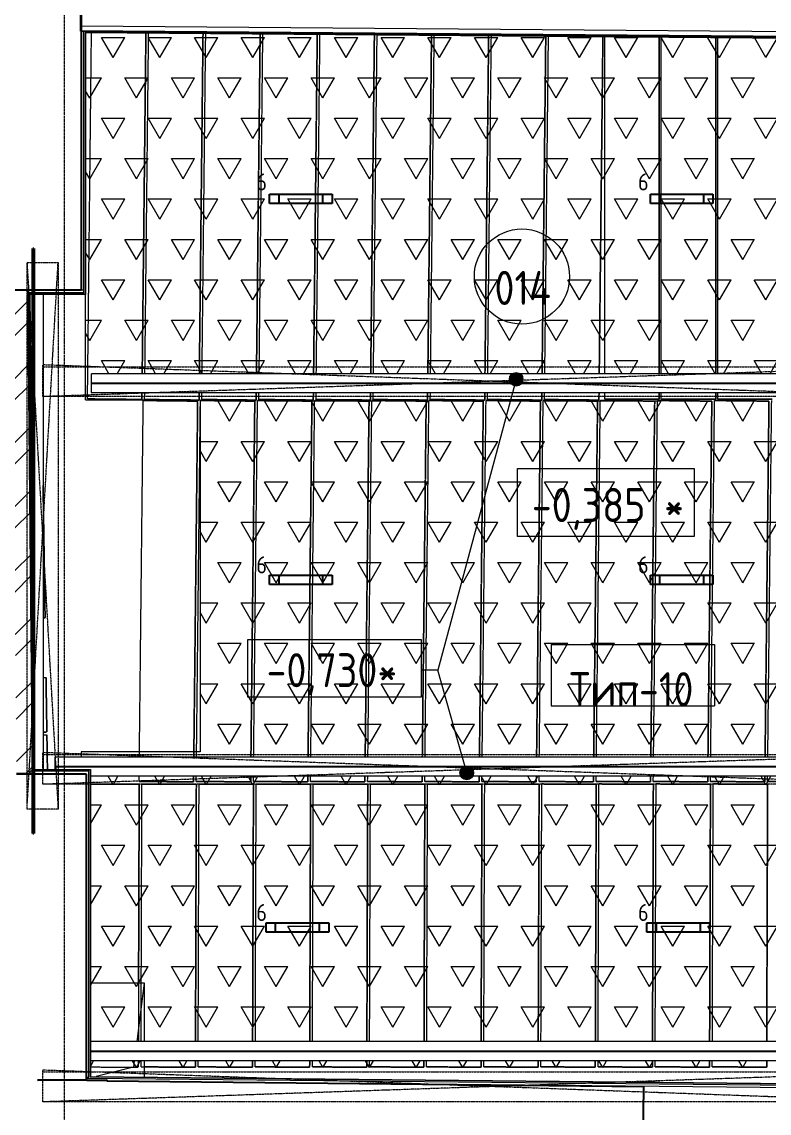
# Model space of a CAD drawing. Header units: millimetres. Extents: x -10295 to 67740, y -1344 to 46499.
# Drawn here: x 48536 to 54030, y 20451 to 28474 of the extents above; entities that cross this region are included whole.
import ezdxf

# ---------------------------------------------------------------- set-up
doc = ezdxf.new("R2010")
doc.units = ezdxf.units.MM
for name, pattern in [('ADSK_Линия сетки', [25, 20, -2.5, 0, -2.5]), ('ADSK_Штрих_ш3 п1_5', [4.5, 3, -1.5]), ('ADSK_Штрихпунктирная 2 точки_ш15 п1_5 п1_5 п1_5', [19.5, 15, -1.5, 0, -1.5, 0, -1.5])]:
    doc.linetypes.add(name, pattern=pattern)
for name, color, linetype, lineweight in [('Аннотация', 7, 'Continuous', 18), ('Каркас', 7, 'Continuous', 18), ('Марки', 7, 'Continuous', 20), ('Марки помещений', 7, 'Continuous', 20), ('Обобщенные модели', 7, 'Continuous', 18), ('Оси', 7, 'Continuous', 9), ('Отметки', 7, 'Continuous', 9), ('Потолки', 7, 'Continuous', 9), ('Потолки штриховка', 7, 'Continuous', 9), ('Стены внутренние', 7, 'Continuous', 18), ('Стены несущие', 7, 'Continuous', 30), ('Стены отделка', 7, 'Continuous', 30), ('Стены штриховка', 7, 'Continuous', 9)]:
    doc.layers.add(name, color=color, linetype=linetype, lineweight=lineweight)
doc.layers.add('Линии', color=7, linetype='Continuous', lineweight=9, true_color=0x00a600)
doc.styles.add('GOST Common_1', font='GOST_Common.ttf', dxfattribs={"width": 0.9, "height": 250})
doc.styles.add('GOST Common_2', font='GOST_Common.ttf', dxfattribs={"width": 0.9, "height": 250})
doc.styles.add('GOST Common_4', font='GOST_Common.ttf', dxfattribs={"width": 0.9, "height": 125})
doc.styles.add('GOST Common_B', font='', dxfattribs={"width": 0.9, "height": 250})
doc.styles.get('GOST Common_B').set_extended_font_data('GOST Common', bold=True)

# ---------------------------------------------------------------- blocks, each defined once
blk = doc.blocks.new('ADSK_Балка_Двутавр_ТипБ_АСТО20-93 - 140Х360Н б4-2488043-План потолков в подвале')
at = {"layer": 'Каркас'}
for p, q in [((3220.3, 2.7), (-2613.1, 2.7)), ((3220.3, -2.8), (-2613, -2.8))]:
    blk.add_line(p, q, dxfattribs=at)
blk = doc.blocks.new('ADSK_Балка_Двутавр_ТипБ_АСТО20-93 - 140Х360Н б4-2488044-План потолков в подвале')
at = {"layer": 'Каркас'}
for p, q in [((3185.1, 2.7), (-2938.9, 2.7)), ((3185.1, -2.8), (-2938.8, -2.8))]:
    blk.add_line(p, q, dxfattribs=at)
blk = doc.blocks.new('Двутавровая балка с уклоном внутренних граней полок _ГОСТ 8239-89_ Балки - I 36-1591820-План потолков в подвале')
at = {"layer": 'Каркас'}
for p, q in [((2022, 3.7), (-2278.2, 3.7)), ((2022, -3.8), (-2278.2, -3.8))]:
    blk.add_line(p, q, dxfattribs=at)
blk = doc.blocks.new('ADSK_Балка_Двутавр_ТипБ_АСТО20-93 - 140Х360Н б4-2488080-План потолков в подвале')
at = {"layer": 'Каркас'}
for p, q in [((3009.1, 2.7), (-2870.5, 2.7)), ((3009.1, -2.8), (-2870.4, -2.8))]:
    blk.add_line(p, q, dxfattribs=at)
blk = doc.blocks.new('GM_Отверстие прямоугольное _в плите_ - Отверстие-6220624-План потолков в подвале')
at = {"layer": 'Обобщенные модели'}
for p, q in [((-200, 221.9), (-200, 341.8)), ((-120, 270), (153, 338.3)), ((-126.2, 221.9), (-120, 270)), ((-200, -350), (-200, 81.9)), ((-200, -350), (-144.3, 81.9)), ((196.3, -350), (-200, -350))]:
    blk.add_line(p, q, dxfattribs=at)
at = {"layer": 'Обобщенные модели', "color": 18, "true_color": 0x050505}
for p, q in [((-200, 267.8), (-200, 341.8)), ((-200, 221.9), (-200, 267.8)), ((-200, -350), (-200, 81.9)), ((-178.1, -350), (-200, -350)), ((-158.1, -350), (-178.1, -350)), ((196.3, -350), (-158.1, -350))]:
    blk.add_line(p, q, dxfattribs=at)
blk = doc.blocks.new('ADSK_Марка_Помещение_ОдноЗначение - Номер-159740-План потолков в подвале')
at = {"layer": 'Марки помещений'}
blk.add_circle((0, 0), 3.5, dxfattribs=at)
blk = doc.blocks.new('Высотные отметки - Рамка-12095-План потолков в подвале')
at = {"layer": 'Аннотация', "lineweight": 20}
for p, q in [((-6.5, 0), (-6.5, 5)), ((-6.5, 5), (6.5, 5)), ((6.5, 5), (6.5, 0)), ((6.5, 0), (-6.5, 0))]:
    blk.add_line(p, q, dxfattribs=at)
blk = doc.blocks.new('ADSK_Марка_Потолок - ADSK_Марка и Смещение от уровня-155896-План потолков в подвале')
at = {"layer": 'Марки'}
for p, q in [((-6, 4.5), (-6, 0)), ((-6, 4.5), (6, 4.5)), ((6, 4.5), (6, 0)), ((-6, 0), (6, 0))]:
    blk.add_line(p, q, dxfattribs=at)

msp = doc.modelspace()

# ---------------------------------------------------------------- hatches: boundary and pattern name
at = {"layer": 'Аннотация', "lineweight": 9}
h = msp.add_hatch(color=256, dxfattribs=at)
edge = h.paths.add_edge_path()
edge.add_arc((52170.408, 25846.611), 50, 0, 360)
h = msp.add_hatch(color=256, dxfattribs=at)
edge = h.paths.add_edge_path()
edge.add_arc((51806.982, 22952.711), 50, 0, 360)
at = {"layer": 'Каркас', "lineweight": 9}
h = msp.add_hatch(dxfattribs=at)
h.set_pattern_fill('FP_1', color=256, style=0, pattern_type=2)
h.set_pattern_definition([(45, (0, 0), (-251.4472, 251.4472), []), (45, (0, 381), (-251.4472, 251.4472), [])])
h.paths.add_polyline_path([(48623.197, 22508.43), (48623.197, 26808.624), (48615.697, 26808.624), (48615.697, 22508.43)])
at = {"layer": 'Потолки штриховка', "lineweight": 18, "true_color": 0x808080}
h = msp.add_hatch(dxfattribs=at)
h.set_pattern_fill('FP_6', color=8, style=0, pattern_type=2)
h.set_pattern_definition([(60, (0, 0), (-171.4499, 296.96), [171.45, -171.45]), (120, (0, 0), (-342.8999, 6e-05), [171.45, -171.45]), (0, (-85.72, 148.48), (171.45, 296.96), [171.45, -171.45])])
h.paths.add_polyline_path([(54921.167, 20661.756), (54919.742, 20837.058), (49039.584, 20837.058), (49039.584, 20721.106), (54870.916, 20662.263)])
h.paths.add_polyline_path([(54905.764, 20977.058), (54918.604, 20977.058), (54902.734, 22929.096), (49039.584, 22929.096), (49039.584, 20977.058), (54870.916, 20977.058)])
h.paths.add_polyline_path([(54901.596, 23069.096), (54879.822, 25747.429), (49045.871, 25747.429), (49045.871, 25887.429), (54878.684, 25887.429), (54858.692, 28346.625), (49004.272, 28393.123), (49004.272, 25695.608), (49845.871, 25695.608), (49845.871, 23108.759), (48972.114, 23108.759), (48972.114, 23069.096), (54870.916, 23069.096)])
at = {"layer": 'Стены внутренние', "lineweight": 9}
h = msp.add_hatch(dxfattribs=at)
h.set_pattern_fill('FP_10', color=256, style=0, pattern_type=2)
h.set_pattern_definition([(45, (0, 0), (-235.7317, 235.7317), []), (45, (157.15, 0), (-235.7317, 235.7317), [])])
h.paths.add_polyline_path([(48497.584, 22945.823), (48617.578, 22947.015), (48582.266, 26503.142), (48462.272, 26501.951), (48492.79, 23428.645)])

# ---------------------------------------------------------------- linework, layer by layer
at = {"layer": 'Аннотация', "lineweight": 9}
for p, q in [((52170.408, 25846.611), (51595.032, 23707.653)), ((51595.032, 23707.653), (51472.685, 23707.653)), ((51595.032, 23707.653), (51472.685, 23707.653)), ((51806.982, 22952.711), (51595.032, 23707.653))]:
    msp.add_line(p, q, dxfattribs=at)
at = {"layer": 'Аннотация', "lineweight": 9, "flags": 128}
msp.add_lwpolyline([(50198.285, 23933.226), (51472.685, 23933.226), (51472.685, 23510.226), (50198.285, 23510.226)], close=True, dxfattribs=at)
at = {"layer": 'Аннотация', "lineweight": 9}
for centre in [(52170.408, 25846.611), (51806.982, 22952.711)]:
    msp.add_circle(centre, 50, dxfattribs=at)
at = {"layer": 'Каркас', "color": 8, "linetype": 'ADSK_Штрих_ш3 п1_5', "lineweight": 9, "true_color": 0x828282}
for p, q in [((49018.666, 25702.272), (49047.9, 28392.777)), ((49018.666, 25702.272), (49047.9, 28392.777)), ((49447.889, 28389.6), (49420.702, 25887.429)), ((49420.702, 25887.429), (49447.889, 28389.6)), ((49440.703, 25887.429), (49467.889, 28389.441)), ((49440.703, 25887.429), (49467.889, 28389.441)), ((49867.878, 28386.264), (49840.727, 25887.429)), ((49840.727, 25887.429), (49867.878, 28386.264)), ((49860.728, 25887.429), (49887.877, 28386.105)), ((49860.728, 25887.429), (49887.877, 28386.105)), ((50287.866, 28382.929), (50260.751, 25887.429)), ((50260.751, 25887.429), (50287.866, 28382.929)), ((50280.753, 25887.429), (50307.866, 28382.77)), ((50280.753, 25887.429), (50307.866, 28382.77)), ((50707.855, 28379.593), (50680.776, 25887.429)), ((50680.776, 25887.429), (50707.855, 28379.593)), ((50700.777, 25887.429), (50727.854, 28379.434)), ((50700.777, 25887.429), (50727.854, 28379.434)), ((51127.844, 28376.257), (51100.801, 25887.429)), ((51100.801, 25887.429), (51127.844, 28376.257)), ((51120.802, 25887.429), (51147.843, 28376.098)), ((51120.802, 25887.429), (51147.843, 28376.098)), ((51547.832, 28372.921), (51520.826, 25887.429)), ((51520.826, 25887.429), (51547.832, 28372.921)), ((51540.827, 25887.429), (51567.832, 28372.763)), ((51540.827, 25887.429), (51567.832, 28372.763)), ((51967.821, 28369.586), (51940.851, 25887.429)), ((51940.851, 25887.429), (51967.821, 28369.586)), ((51960.852, 25887.429), (51987.82, 28369.427)), ((51960.852, 25887.429), (51987.82, 28369.427)), ((52387.809, 28366.25), (52360.875, 25887.429)), ((52360.875, 25887.429), (52387.809, 28366.25)), ((52380.877, 25887.429), (52407.809, 28366.091)), ((52380.877, 25887.429), (52407.809, 28366.091)), ((52807.798, 28362.914), (52780.9, 25887.429)), ((52780.9, 25887.429), (52807.798, 28362.914)), ((52822.149, 25887.429), (52822.149, 28362.8)), ((52822.149, 25887.429), (52822.149, 28362.8)), ((53222.149, 28359.623), (53222.149, 25887.429)), ((53222.149, 25887.429), (53222.149, 28359.623)), ((53237.149, 25887.429), (53237.149, 28359.504)), ((53237.149, 25887.429), (53237.149, 28359.504)), ((53637.149, 28356.327), (53637.149, 25887.429)), ((53637.149, 25887.429), (53637.149, 28356.327)), ((53652.149, 25887.429), (53652.149, 28356.208)), ((53652.149, 25887.429), (53652.149, 28356.208)), ((49418.643, 25697.926), (49018.666, 25702.272)), ((49018.666, 25702.272), (49418.643, 25697.926)), ((49419.181, 25747.429), (49418.643, 25697.926)), ((49418.643, 25697.926), (49419.181, 25747.429)), ((49438.644, 25697.953), (49439.182, 25747.429)), ((49438.644, 25697.953), (49439.182, 25747.429)), ((49654.516, 25695.608), (49438.644, 25697.953)), ((49438.644, 25697.953), (49654.516, 25695.608)), ((49839.205, 25747.429), (49838.642, 25695.608)), ((49838.642, 25695.608), (49839.205, 25747.429)), ((49845.871, 25440.434), (49848.588, 25690.481)), ((49845.871, 25440.434), (49848.588, 25690.481)), ((50248.564, 25686.135), (49848.588, 25690.481)), ((49848.588, 25690.481), (50248.564, 25686.135)), ((49858.669, 25697.98), (49859.207, 25747.429)), ((49858.669, 25697.98), (49859.207, 25747.429)), ((50258.646, 25693.635), (49858.669, 25697.98)), ((49858.669, 25697.98), (50258.646, 25693.635)), ((50248.564, 25686.135), (50220.129, 23069.096)), ((50220.129, 23069.096), (50248.564, 25686.135)), ((50240.13, 23069.096), (50268.613, 25690.508)), ((50240.13, 23069.096), (50268.613, 25690.508)), ((50259.23, 25747.429), (50258.646, 25693.635)), ((50258.646, 25693.635), (50259.23, 25747.429)), ((50668.589, 25686.162), (50268.613, 25690.508)), ((50268.613, 25690.508), (50668.589, 25686.162)), ((50278.694, 25698.008), (50279.231, 25747.429)), ((50278.694, 25698.008), (50279.231, 25747.429)), ((50678.671, 25693.662), (50278.694, 25698.008)), ((50278.694, 25698.008), (50678.671, 25693.662)), ((50668.589, 25686.162), (50640.153, 23069.096)), ((50640.153, 23069.096), (50668.589, 25686.162)), ((50660.155, 23069.096), (50688.637, 25690.481)), ((50660.155, 23069.096), (50688.637, 25690.481)), ((50679.255, 25747.429), (50678.671, 25693.662)), ((50678.671, 25693.662), (50679.255, 25747.429)), ((51088.614, 25686.135), (50688.637, 25690.481)), ((50688.637, 25690.481), (51088.614, 25686.135)), ((50698.719, 25697.98), (50699.256, 25747.429)), ((50698.719, 25697.98), (50699.256, 25747.429)), ((51098.695, 25693.634), (50698.719, 25697.98)), ((50698.719, 25697.98), (51098.695, 25693.634)), ((51088.614, 25686.135), (51060.178, 23069.096)), ((51060.178, 23069.096), (51088.614, 25686.135)), ((51080.179, 23069.096), (51108.662, 25690.453)), ((51080.179, 23069.096), (51108.662, 25690.453)), ((51099.28, 25747.429), (51098.695, 25693.634)), ((51098.695, 25693.634), (51099.28, 25747.429)), ((51508.638, 25686.107), (51108.662, 25690.453)), ((51108.662, 25690.453), (51508.638, 25686.107)), ((51118.743, 25697.953), (51119.281, 25747.429)), ((51118.743, 25697.953), (51119.281, 25747.429)), ((51518.72, 25693.607), (51118.743, 25697.953)), ((51118.743, 25697.953), (51518.72, 25693.607)), ((51508.638, 25686.107), (51480.203, 23069.096)), ((51480.203, 23069.096), (51508.638, 25686.107)), ((51500.204, 23069.096), (51528.686, 25690.426)), ((51500.204, 23069.096), (51528.686, 25690.426)), ((51519.305, 25747.429), (51518.72, 25693.607)), ((51518.72, 25693.607), (51519.305, 25747.429)), ((51928.663, 25686.08), (51528.686, 25690.426)), ((51528.686, 25690.426), (51928.663, 25686.08)), ((51538.768, 25697.926), (51539.306, 25747.429)), ((51538.768, 25697.926), (51539.306, 25747.429)), ((51938.744, 25693.58), (51538.768, 25697.926)), ((51538.768, 25697.926), (51938.744, 25693.58)), ((51928.663, 25686.08), (51900.228, 23069.096)), ((51900.228, 23069.096), (51928.663, 25686.08)), ((51920.229, 23069.096), (51948.711, 25690.399)), ((51920.229, 23069.096), (51948.711, 25690.399)), ((51939.329, 25747.429), (51938.744, 25693.58)), ((51938.744, 25693.58), (51939.329, 25747.429)), ((52348.687, 25686.053), (51948.711, 25690.399)), ((51948.711, 25690.399), (52348.687, 25686.053)), ((51958.792, 25697.898), (51959.331, 25747.429)), ((51958.792, 25697.898), (51959.331, 25747.429)), ((52358.769, 25693.552), (51958.792, 25697.898)), ((51958.792, 25697.898), (52358.769, 25693.552)), ((52348.687, 25686.053), (52320.253, 23069.096)), ((52320.253, 23069.096), (52348.687, 25686.053)), ((52340.254, 23069.096), (52368.735, 25690.371)), ((52340.254, 23069.096), (52368.735, 25690.371)), ((52359.354, 25747.429), (52358.769, 25693.552)), ((52358.769, 25693.552), (52359.354, 25747.429)), ((52768.712, 25686.026), (52368.735, 25690.371)), ((52368.735, 25690.371), (52768.712, 25686.026)), ((52378.817, 25697.871), (52379.355, 25747.429)), ((52378.817, 25697.871), (52379.355, 25747.429)), ((52778.793, 25693.525), (52378.817, 25697.871)), ((52378.817, 25697.871), (52778.793, 25693.525)), ((52768.712, 25686.026), (52740.277, 23069.096)), ((52740.277, 23069.096), (52768.712, 25686.026)), ((52760.278, 23069.096), (52788.76, 25690.344)), ((52760.278, 23069.096), (52788.76, 25690.344)), ((52779.379, 25747.429), (52778.793, 25693.525)), ((52778.793, 25693.525), (52779.379, 25747.429)), ((53188.736, 25685.998), (52788.76, 25690.344)), ((52788.76, 25690.344), (53188.736, 25685.998)), ((52822.149, 25700.433), (52822.149, 25747.429)), ((52822.149, 25700.433), (52822.149, 25747.429)), ((53222.149, 25700.433), (52822.149, 25700.433)), ((52822.149, 25700.433), (53222.149, 25700.433)), ((53188.736, 25685.998), (53160.302, 23069.096)), ((53160.302, 23069.096), (53188.736, 25685.998)), ((53180.303, 23069.096), (53208.784, 25690.317)), ((53180.303, 23069.096), (53208.784, 25690.317)), ((53608.761, 25685.971), (53208.784, 25690.317)), ((53208.784, 25690.317), (53608.761, 25685.971)), ((53222.149, 25747.429), (53222.149, 25700.433)), ((53222.149, 25700.433), (53222.149, 25747.429)), ((53237.149, 25700.433), (53237.149, 25747.429)), ((53237.149, 25700.433), (53237.149, 25747.429)), ((53637.149, 25700.433), (53237.149, 25700.433)), ((53237.149, 25700.433), (53637.149, 25700.433)), ((53608.761, 25685.971), (53580.327, 23069.096)), ((53580.327, 23069.096), (53608.761, 25685.971)), ((53600.328, 23069.096), (53628.809, 25690.29)), ((53600.328, 23069.096), (53628.809, 25690.29)), ((54028.785, 25685.944), (53628.809, 25690.29)), ((53628.809, 25690.29), (54028.785, 25685.944)), ((53637.149, 25747.429), (53637.149, 25700.433)), ((53637.149, 25700.433), (53637.149, 25747.429)), ((53652.149, 25700.433), (53652.149, 25747.429)), ((53652.149, 25700.433), (53652.149, 25747.429)), ((54052.149, 25700.433), (53652.149, 25700.433)), ((53652.149, 25700.433), (54052.149, 25700.433)), ((54028.785, 25685.944), (54000.352, 23069.096)), ((54000.352, 23069.096), (54028.785, 25685.944)), ((54020.353, 23069.096), (54048.833, 25690.262)), ((54020.353, 23069.096), (54048.833, 25690.262)), ((49400.08, 23069.096), (49400.511, 23108.759)), ((49400.08, 23069.096), (49400.511, 23108.759)), ((49800.535, 23108.759), (49800.104, 23069.096)), ((49800.104, 23069.096), (49800.535, 23108.759)), ((49820.105, 23069.096), (49820.536, 23108.759)), ((49820.105, 23069.096), (49820.536, 23108.759)), ((49398.813, 22869.83), (49039.584, 22871.02)), ((49039.584, 22871.02), (49398.813, 22869.83)), ((49398.813, 22869.83), (49392.54, 20977.058)), ((49393.972, 21408.925), (49398.813, 22869.83)), ((49398.141, 22890.619), (49398.559, 22929.096)), ((49398.141, 22890.619), (49398.559, 22929.096)), ((49798.117, 22886.273), (49398.141, 22890.619)), ((49398.141, 22890.619), (49798.117, 22886.273)), ((49412.539, 20977.058), (49418.816, 22871.177)), ((49413.97, 21408.925), (49418.816, 22871.177)), ((49818.814, 22869.851), (49418.816, 22871.177)), ((49418.816, 22871.177), (49818.814, 22869.851)), ((49798.583, 22929.096), (49798.117, 22886.273)), ((49798.117, 22886.273), (49798.583, 22929.096)), ((49818.814, 22869.851), (49812.541, 20977.058)), ((49812.541, 20977.058), (49818.814, 22869.851)), ((49818.166, 22890.646), (49818.584, 22929.096)), ((49818.166, 22890.646), (49818.584, 22929.096)), ((50218.142, 22886.3), (49818.166, 22890.646)), ((49818.166, 22890.646), (50218.142, 22886.3)), ((49832.54, 20977.058), (49838.817, 22871.198)), ((49832.54, 20977.058), (49838.817, 22871.198)), ((50238.815, 22869.872), (49838.817, 22871.198)), ((49838.817, 22871.198), (50238.815, 22869.872)), ((50218.607, 22929.048), (50218.142, 22886.3)), ((50218.142, 22886.3), (50218.607, 22929.048)), ((50238.815, 22869.872), (50232.542, 20977.058)), ((50232.542, 20977.058), (50238.815, 22869.872)), ((50238.191, 22890.673), (50238.609, 22929.096)), ((50238.191, 22890.673), (50238.609, 22929.096)), ((50638.167, 22886.327), (50238.191, 22890.673)), ((50238.191, 22890.673), (50638.167, 22886.327)), ((50252.541, 20977.058), (50258.818, 22871.219)), ((50252.541, 20977.058), (50258.818, 22871.219)), ((50658.816, 22869.893), (50258.818, 22871.219)), ((50258.818, 22871.219), (50658.816, 22869.893)), ((50638.632, 22929.096), (50638.167, 22886.327)), ((50638.167, 22886.327), (50638.632, 22929.096)), ((50658.816, 22869.893), (50652.543, 20977.058)), ((50652.543, 20977.058), (50658.816, 22869.893)), ((50658.216, 22890.646), (50658.633, 22929.096)), ((50658.216, 22890.646), (50658.633, 22929.096)), ((51058.192, 22886.3), (50658.216, 22890.646)), ((50658.216, 22890.646), (51058.192, 22886.3)), ((50672.542, 20977.058), (50678.819, 22871.24)), ((50672.542, 20977.058), (50678.819, 22871.24)), ((51078.817, 22869.914), (50678.819, 22871.24)), ((50678.819, 22871.24), (51078.817, 22869.914)), ((51058.657, 22929.096), (51058.192, 22886.3)), ((51058.192, 22886.3), (51058.657, 22929.096)), ((51078.817, 22869.914), (51072.544, 20977.058)), ((51072.544, 20977.058), (51078.817, 22869.914)), ((51078.24, 22890.619), (51078.658, 22929.096)), ((51078.24, 22890.619), (51078.658, 22929.096)), ((51478.216, 22886.273), (51078.24, 22890.619)), ((51078.24, 22890.619), (51478.216, 22886.273)), ((51092.542, 20977.058), (51098.82, 22871.261)), ((51092.542, 20977.058), (51098.82, 22871.261)), ((51498.818, 22869.935), (51098.82, 22871.261)), ((51098.82, 22871.261), (51498.818, 22869.935)), ((51478.682, 22929.096), (51478.216, 22886.273)), ((51478.216, 22886.273), (51478.682, 22929.096)), ((51498.818, 22869.935), (51492.545, 20977.058)), ((51492.545, 20977.058), (51498.818, 22869.935)), ((51498.265, 22890.591), (51498.683, 22929.096)), ((51498.265, 22890.591), (51498.683, 22929.096)), ((51898.241, 22886.245), (51498.265, 22890.591)), ((51498.265, 22890.591), (51898.241, 22886.245)), ((51512.543, 20977.058), (51518.821, 22871.282)), ((51512.543, 20977.058), (51518.821, 22871.282)), ((51918.819, 22869.956), (51518.821, 22871.282)), ((51518.821, 22871.282), (51918.819, 22869.956)), ((51898.707, 22929.096), (51898.241, 22886.245)), ((51898.241, 22886.245), (51898.707, 22929.096)), ((51918.819, 22869.956), (51912.546, 20977.058)), ((51912.546, 20977.058), (51918.819, 22869.956)), ((51918.289, 22890.564), (51918.708, 22929.096)), ((51918.289, 22890.564), (51918.708, 22929.096)), ((52318.265, 22886.218), (51918.289, 22890.564)), ((51918.289, 22890.564), (52318.265, 22886.218)), ((51932.544, 20977.058), (51938.822, 22871.303)), ((51932.544, 20977.058), (51938.822, 22871.303)), ((52338.82, 22869.977), (51938.822, 22871.303)), ((51938.822, 22871.303), (52338.82, 22869.977)), ((52318.731, 22929.096), (52318.265, 22886.218)), ((52318.265, 22886.218), (52318.731, 22929.096)), ((52338.82, 22869.977), (52332.546, 20977.058)), ((52332.546, 20977.058), (52338.82, 22869.977)), ((52338.314, 22890.537), (52338.733, 22929.096)), ((52338.314, 22890.537), (52338.733, 22929.096)), ((52738.29, 22886.191), (52338.314, 22890.537)), ((52338.314, 22890.537), (52738.29, 22886.191)), ((52352.545, 20977.058), (52358.823, 22871.324)), ((52352.545, 20977.058), (52358.823, 22871.324)), ((52758.821, 22869.998), (52358.823, 22871.324)), ((52358.823, 22871.324), (52758.821, 22869.998)), ((52738.756, 22929.096), (52738.29, 22886.191)), ((52738.29, 22886.191), (52738.756, 22929.096)), ((52758.821, 22869.998), (52752.547, 20977.058)), ((52752.547, 20977.058), (52758.821, 22869.998)), ((52758.338, 22890.509), (52758.757, 22929.096)), ((52758.338, 22890.509), (52758.757, 22929.096)), ((53158.314, 22886.163), (52758.338, 22890.509)), ((52758.338, 22890.509), (53158.314, 22886.163)), ((52772.546, 20977.058), (52778.824, 22871.345)), ((52772.546, 20977.058), (52778.824, 22871.345)), ((53178.822, 22870.019), (52778.824, 22871.345)), ((52778.824, 22871.345), (53178.822, 22870.019)), ((53158.781, 22929.096), (53158.314, 22886.163)), ((53158.314, 22886.163), (53158.781, 22929.096)), ((53178.822, 22870.019), (53172.548, 20977.058)), ((53172.548, 20977.058), (53178.822, 22870.019)), ((53178.363, 22890.482), (53178.782, 22929.096)), ((53178.363, 22890.482), (53178.782, 22929.096)), ((53578.339, 22886.136), (53178.363, 22890.482)), ((53178.363, 22890.482), (53578.339, 22886.136)), ((53192.547, 20977.058), (53198.825, 22871.366)), ((53192.547, 20977.058), (53198.825, 22871.366)), ((53598.822, 22870.041), (53198.825, 22871.366)), ((53198.825, 22871.366), (53598.822, 22870.041)), ((53578.806, 22929.096), (53578.339, 22886.136)), ((53578.339, 22886.136), (53578.806, 22929.096)), ((53598.822, 22870.041), (53592.549, 20977.058)), ((53592.549, 20977.058), (53598.822, 22870.041)), ((53598.387, 22890.455), (53598.807, 22929.096)), ((53598.387, 22890.455), (53598.807, 22929.096)), ((53998.363, 22886.109), (53598.387, 22890.455)), ((53598.387, 22890.455), (53998.363, 22886.109)), ((53612.548, 20977.058), (53618.826, 22871.387)), ((53612.548, 20977.058), (53618.826, 22871.387)), ((54018.823, 22870.062), (53618.826, 22871.387)), ((53618.826, 22871.387), (54018.823, 22870.062)), ((53998.83, 22929.096), (53998.363, 22886.109)), ((53998.363, 22886.109), (53998.83, 22929.096)), ((54018.823, 22870.062), (54012.55, 20977.058)), ((54012.55, 20977.058), (54018.823, 22870.062)), ((54018.412, 22890.428), (54018.832, 22929.096)), ((54018.412, 22890.428), (54018.832, 22929.096)), ((54418.388, 22886.082), (54018.412, 22890.428)), ((54018.412, 22890.428), (54418.388, 22886.082)), ((49039.584, 20791.009), (49391.92, 20789.841)), ((49392.076, 20837.058), (49391.92, 20789.841)), ((49411.923, 20791.188), (49412.075, 20837.058)), ((49411.923, 20791.188), (49811.921, 20789.862)), ((49811.921, 20789.862), (49435.885, 20791.109)), ((49812.077, 20837.058), (49811.921, 20789.862)), ((49811.921, 20789.862), (49812.077, 20837.058)), ((49831.924, 20791.209), (49832.076, 20837.058)), ((49831.924, 20791.209), (49832.076, 20837.058)), ((50231.922, 20789.883), (49831.924, 20791.209)), ((49831.924, 20791.209), (50231.922, 20789.883)), ((50232.078, 20837.058), (50231.922, 20789.883)), ((50231.922, 20789.883), (50232.078, 20837.058)), ((50251.925, 20791.23), (50252.077, 20837.058)), ((50251.925, 20791.23), (50252.077, 20837.058)), ((50651.923, 20789.905), (50251.925, 20791.23)), ((50251.925, 20791.23), (50651.923, 20789.905)), ((50652.079, 20837.058), (50651.923, 20789.905)), ((50651.923, 20789.905), (50652.079, 20837.058)), ((50671.926, 20791.251), (50672.078, 20837.058)), ((50671.926, 20791.251), (50672.078, 20837.058)), ((51071.924, 20789.926), (50671.926, 20791.251)), ((50671.926, 20791.251), (51071.924, 20789.926)), ((51072.08, 20837.058), (51071.924, 20789.926)), ((51071.924, 20789.926), (51072.08, 20837.058)), ((51091.927, 20791.272), (51092.078, 20837.058)), ((51091.927, 20791.272), (51092.078, 20837.058)), ((51491.925, 20789.947), (51091.927, 20791.272)), ((51091.927, 20791.272), (51491.925, 20789.947)), ((51492.081, 20837.058), (51491.925, 20789.947)), ((51491.925, 20789.947), (51492.081, 20837.058)), ((51511.928, 20791.293), (51512.079, 20837.058)), ((51511.928, 20791.293), (51512.079, 20837.058)), ((51911.925, 20789.968), (51511.928, 20791.293)), ((51511.928, 20791.293), (51911.925, 20789.968)), ((51912.082, 20837.058), (51911.925, 20789.968)), ((51911.925, 20789.968), (51912.082, 20837.058)), ((51931.929, 20791.314), (51932.08, 20837.058)), ((51931.929, 20791.314), (51932.08, 20837.058)), ((52331.926, 20789.989), (51931.929, 20791.314)), ((51931.929, 20791.314), (52331.926, 20789.989)), ((52332.082, 20837.058), (52331.926, 20789.989)), ((52331.926, 20789.989), (52332.082, 20837.058)), ((52351.93, 20791.335), (52352.081, 20837.058)), ((52351.93, 20791.335), (52352.081, 20837.058)), ((52751.927, 20790.01), (52351.93, 20791.335)), ((52351.93, 20791.335), (52751.927, 20790.01)), ((52752.083, 20837.058), (52751.927, 20790.01)), ((52751.927, 20790.01), (52752.083, 20837.058)), ((52771.93, 20791.357), (52772.082, 20837.058)), ((52771.93, 20791.357), (52772.082, 20837.058)), ((53171.928, 20790.031), (52771.93, 20791.357)), ((52771.93, 20791.357), (53171.928, 20790.031)), ((53172.084, 20837.058), (53171.928, 20790.031)), ((53171.928, 20790.031), (53172.084, 20837.058)), ((53191.931, 20791.378), (53192.083, 20837.058)), ((53191.931, 20791.378), (53192.083, 20837.058)), ((53591.929, 20790.052), (53191.931, 20791.378)), ((53191.931, 20791.378), (53591.929, 20790.052)), ((53592.085, 20837.058), (53591.929, 20790.052)), ((53591.929, 20790.052), (53592.085, 20837.058)), ((53611.932, 20791.399), (53612.084, 20837.058)), ((53611.932, 20791.399), (53612.084, 20837.058)), ((54011.93, 20790.073), (53611.932, 20791.399)), ((53611.932, 20791.399), (54011.93, 20790.073)), ((54012.086, 20837.058), (54011.93, 20790.073)), ((54011.93, 20790.073), (54012.086, 20837.058))]:
    msp.add_line(p, q, dxfattribs=at)
at = {"layer": 'Каркас', "lineweight": 40}
for p, q in [((48615.697, 26808.624), (48623.197, 26808.624)), ((48615.697, 22508.43), (48615.697, 26808.624)), ((48623.197, 26808.624), (48623.197, 22508.43)), ((48623.197, 22508.43), (48615.697, 22508.43))]:
    msp.add_line(p, q, dxfattribs=at)
at = {"layer": 'Каркас', "color": 8, "linetype": 'ADSK_Штрих_ш3 п1_5', "lineweight": 9, "true_color": 0x808080}
for p, q in [((48691.947, 26469.951), (48691.947, 22977.823)), ((49045.871, 25887.429), (49045.871, 25747.429)), ((54878.684, 25887.429), (49045.871, 25887.429)), ((54879.822, 25747.429), (49045.871, 25747.429)), ((49400.511, 23108.759), (49428.563, 25690.454)), ((49400.511, 23108.759), (49428.563, 25690.454)), ((49828.539, 25686.108), (49428.563, 25690.454)), ((49428.563, 25690.454), (49828.539, 25686.108)), ((49838.621, 25693.607), (49654.516, 25695.608)), ((49654.516, 25695.608), (49838.621, 25693.607)), ((49828.539, 25686.108), (49800.535, 23108.759)), ((49800.535, 23108.759), (49828.539, 25686.108)), ((49838.642, 25695.608), (49838.621, 25693.607)), ((49838.621, 25693.607), (49838.642, 25695.608)), ((49820.536, 23108.759), (49845.871, 25440.434)), ((49820.536, 23108.759), (49845.871, 25440.434)), ((48693.967, 24933.408), (48691.947, 25064.969)), ((48691.947, 25064.969), (48693.967, 24933.408)), ((48693.967, 24933.408), (48691.947, 24933.377)), ((48691.947, 24933.377), (48693.967, 24933.408)), ((48691.947, 24913.375), (48694.274, 24913.411)), ((48691.947, 24913.375), (48694.274, 24913.411)), ((48700.414, 24513.458), (48694.274, 24913.411)), ((48694.274, 24913.411), (48700.414, 24513.458)), ((48700.414, 24513.458), (48691.947, 24513.328)), ((48691.947, 24513.328), (48700.414, 24513.458)), ((48691.947, 24493.326), (48700.721, 24493.46)), ((48691.947, 24493.326), (48700.721, 24493.46)), ((48706.861, 24093.507), (48700.721, 24493.46)), ((48700.721, 24493.46), (48706.861, 24093.507)), ((48706.861, 24093.507), (48691.947, 24093.278)), ((48691.947, 24093.278), (48706.861, 24093.507)), ((48691.947, 23653.227), (48713.615, 23653.559)), ((48691.947, 23653.227), (48713.615, 23653.559)), ((48719.755, 23253.606), (48713.615, 23653.559)), ((48713.615, 23653.559), (48719.755, 23253.606)), ((48719.755, 23253.606), (48691.947, 23253.179)), ((48691.947, 23253.179), (48719.755, 23253.606)), ((48691.947, 23233.177), (48720.062, 23233.609)), ((48691.947, 23233.177), (48720.062, 23233.609)), ((48720.062, 23233.609), (48723.989, 22977.823)), ((48723.989, 22977.823), (48720.062, 23233.609)), ((48778.192, 23069.096), (48778.192, 22977.823)), ((54901.596, 23069.096), (48778.192, 23069.096)), ((54902.734, 22929.096), (49039.543, 22929.096)), ((54918.604, 20977.058), (49039.584, 20977.058)), ((54919.742, 20837.058), (49039.584, 20837.058))]:
    msp.add_line(p, q, dxfattribs=at)
at = {"layer": 'Линии', "color": 5, "lineweight": 30, "true_color": 0x0000ff}
for p, q in [((50357.114, 27137.723), (50357.114, 27207.723)), ((50357.114, 27207.723), (50817.114, 27207.723)), ((50427.114, 27137.723), (50427.114, 27207.723)), ((50747.114, 27207.723), (50747.114, 27137.723)), ((50817.114, 27207.723), (50817.114, 27137.723)), ((53157.114, 27137.723), (53157.114, 27207.723)), ((53157.114, 27207.723), (53617.114, 27207.723)), ((53227.114, 27137.723), (53227.114, 27207.723)), ((53547.114, 27207.723), (53547.114, 27137.723)), ((53617.114, 27207.723), (53617.114, 27137.723)), ((50817.114, 27137.723), (50357.114, 27137.723)), ((53617.114, 27137.723), (53157.114, 27137.723)), ((50357.114, 24337.723), (50357.114, 24407.723)), ((50357.114, 24407.723), (50817.114, 24407.723)), ((50427.114, 24337.723), (50427.114, 24407.723)), ((50747.114, 24407.723), (50747.114, 24337.723)), ((50817.114, 24407.723), (50817.114, 24337.723)), ((53157.114, 24337.723), (53157.114, 24407.723)), ((53157.114, 24407.723), (53617.114, 24407.723)), ((53227.114, 24337.723), (53227.114, 24407.723)), ((53547.114, 24407.723), (53547.114, 24337.723)), ((53617.114, 24407.723), (53617.114, 24337.723)), ((50817.114, 24337.723), (50357.114, 24337.723)), ((53617.114, 24337.723), (53157.114, 24337.723)), ((50331.895, 21781.484), (50331.895, 21851.484)), ((50331.895, 21851.484), (50791.895, 21851.484)), ((50401.895, 21781.484), (50401.895, 21851.484)), ((50721.895, 21851.484), (50721.895, 21781.484)), ((50791.895, 21851.484), (50791.895, 21781.484)), ((50791.895, 21781.484), (50331.895, 21781.484))]:
    msp.add_line(p, q, dxfattribs=at)
at = {"layer": 'Линии', "color": 7, "linetype": 'ADSK_Штрихпунктирная 2 точки_ш15 п1_5 п1_5 п1_5'}
for p, q in [((48573.815, 26706.274), (48802.272, 26706.274)), ((48573.815, 22686.274), (48573.815, 26706.274)), ((48573.815, 26706.274), (48802.272, 22686.274)), ((48573.815, 22686.274), (48802.272, 26706.274)), ((48802.272, 26706.274), (48802.272, 22686.274)), ((48689.761, 25719.103), (48689.761, 25954.737)), ((48689.761, 25954.737), (55138.737, 25719.103)), ((55138.737, 25939.103), (48689.761, 25719.103)), ((48689.761, 25939.103), (55138.737, 25939.103)), ((55138.737, 25719.103), (48689.761, 25719.103)), ((48689.761, 22868.823), (48689.761, 23104.457)), ((48689.761, 23104.457), (55138.737, 22868.823)), ((55138.737, 23088.823), (48689.761, 22868.823)), ((48689.761, 23088.823), (55138.737, 23088.823)), ((55138.737, 22868.823), (48689.761, 22868.823)), ((48802.272, 22686.274), (48573.815, 22686.274)), ((48689.761, 20534.249), (48689.761, 20769.882)), ((48689.761, 20769.882), (55138.737, 20534.249)), ((55138.737, 20754.249), (48689.761, 20534.249)), ((48689.761, 20754.249), (55138.737, 20754.249)), ((55138.737, 20534.249), (48689.761, 20534.249))]:
    msp.add_line(p, q, dxfattribs=at)
at = {"layer": 'Линии', "color": 1, "lineweight": 30, "true_color": 0xff0000}
for p, q in [((53131.895, 21781.484), (53131.895, 21851.484)), ((53131.895, 21851.484), (53591.895, 21851.484)), ((53201.895, 21781.484), (53201.895, 21851.484)), ((53521.895, 21851.484), (53521.895, 21781.484)), ((53591.895, 21851.484), (53591.895, 21781.484)), ((53591.895, 21781.484), (53131.895, 21781.484))]:
    msp.add_line(p, q, dxfattribs=at)
at = {"layer": 'Оси', "linetype": 'ADSK_Линия сетки'}
msp.add_line((48849.565, 3191.655), (48849.565, 44222.998), dxfattribs=at)
at = {"layer": 'Потолки', "color": 18, "true_color": 0x070707}
msp.add_line((54858.692, 28346.625), (49004.272, 28393.123), dxfattribs=at)
at = {"layer": 'Потолки'}
msp.add_line((49004.272, 25695.608), (49004.272, 26469.951), dxfattribs=at)
at = {"layer": 'Потолки', "color": 18, "true_color": 0x050505}
for p, q in [((49004.272, 25695.608), (49845.871, 25695.608)), ((49845.871, 25695.608), (49845.871, 23108.759)), ((49845.871, 23108.759), (48972.114, 23108.759)), ((48972.114, 23108.759), (48972.114, 23069.096))]:
    msp.add_line(p, q, dxfattribs=at)
at = {"layer": 'Стены несущие'}
for p, q in [((48970.287, 28405.395), (48972.272, 28655.387)), ((48972.272, 28671.951), (48972.272, 26501.951)), ((54946.991, 28357.926), (48970.287, 28405.395)), ((48462.272, 26501.951), (48582.266, 26503.142)), ((48972.272, 26501.951), (48462.272, 26501.951)), ((48617.578, 22947.015), (48582.266, 26503.142)), ((48617.578, 22947.015), (48497.584, 22945.823)), ((48497.584, 22945.823), (49007.584, 22945.823)), ((49007.584, 22945.823), (49007.584, 20694.096)), ((48651.584, 20694.016), (49161.581, 20695.873)), ((49007.584, 20694.096), (48651.584, 20694.096)), ((49161.581, 20695.873), (49161.61, 20687.873)), ((49161.61, 20687.873), (53105.512, 20648.076)), ((53105.512, 20648.076), (53098.247, 19928.112))]:
    msp.add_line(p, q, dxfattribs=at)
at = {"layer": 'Стены отделка', "lineweight": 9}
for p, q in [((48971.955, 28405.38), (48972.273, 28445.379)), ((54946.666, 28357.927), (48971.955, 28405.38)), ((48972.272, 28405.378), (48992.272, 28405.378)), ((48972.273, 28445.379), (54946.984, 28397.926)), ((48992.272, 26481.951), (48992.272, 28405.378)), ((49004.272, 28393.123), (49004.272, 26471.951)), ((48992.272, 26481.951), (48582.477, 26481.951)), ((48992.272, 26501.951), (48972.272, 26501.951)), ((48594.596, 26469.951), (48629.273, 22977.823)), ((49002.272, 26469.951), (48594.596, 26469.951)), ((48597.584, 22945.823), (48597.584, 22965.823)), ((49027.584, 22965.823), (48597.584, 22965.823)), ((48629.273, 22977.823), (49037.584, 22977.823)), ((49027.584, 20709.226), (49027.584, 22965.823)), ((49039.584, 22975.823), (49039.584, 20721.106)), ((49027.584, 20714.096), (49007.584, 20714.096)), ((49012.671, 20689.376), (49012.873, 20709.375)), ((49012.873, 20709.375), (49027.584, 20709.226)), ((49039.584, 20721.106), (54921.167, 20661.756)), ((54365.448, 20635.362), (49012.671, 20689.376))]:
    msp.add_line(p, q, dxfattribs=at)
at = {"layer": 'Стены штриховка'}
for p, q in [((49002.272, 28395.139), (49002.272, 26469.951)), ((54860.676, 28348.61), (49002.272, 28395.139)), ((48592.576, 26471.951), (48627.293, 22975.823)), ((49004.272, 26471.951), (48592.576, 26471.951)), ((49004.272, 26469.951), (49002.272, 26469.951)), ((49004.272, 26471.951), (49004.272, 26469.951)), ((48627.293, 22975.823), (49039.584, 22975.823)), ((49037.584, 22977.823), (49037.584, 20719.126)), ((49037.584, 22977.823), (49039.584, 22977.823)), ((49039.584, 22977.823), (49039.584, 22975.823)), ((49027.584, 20709.226), (54933.266, 20649.633)), ((49037.584, 20719.126), (54923.183, 20659.735))]:
    msp.add_line(p, q, dxfattribs=at)

# ---------------------------------------------------------------- block references
at = {"layer": 'Каркас'}
for name, p, rotation in [('Двутавровая балка с уклоном внутренних граней полок _ГОСТ 8239-89_ Балки - I 36-1591820-План потолков в подвале', (48619.447, 24530.43), 269.9999999999997), ('ADSK_Балка_Двутавр_ТипБ_АСТО20-93 - 140Х360Н б4-2488043-План потолков в подвале', (52266.213, 25817.429), 180), ('ADSK_Балка_Двутавр_ТипБ_АСТО20-93 - 140Х360Н б4-2488044-План потолков в подвале', (51963.313, 22999.096), 180), ('ADSK_Балка_Двутавр_ТипБ_АСТО20-93 - 140Х360Н б4-2488080-План потолков в подвале', (52048.725, 20907.058), 180)]:
    msp.add_blockref(name, p, dxfattribs=dict(at, rotation=rotation))
at = {"layer": 'Марки', "xscale": 99.99999999999993, "yscale": 99.99999999999993, "zscale": 99.99999999999993}
msp.add_blockref('ADSK_Марка_Потолок - ADSK_Марка и Смещение от уровня-155896-План потолков в подвале', (53028.319, 23446.282), dxfattribs=at)
at = {"layer": 'Марки помещений', "xscale": 99.99999999999993, "yscale": 99.99999999999993, "zscale": 99.99999999999993}
msp.add_blockref('ADSK_Марка_Помещение_ОдноЗначение - Номер-159740-План потолков в подвале', (52212.819, 26601.802), dxfattribs=at)
at = {"layer": 'Обобщенные модели', "color": 18, "true_color": 0x050505, "rotation": 180}
msp.add_blockref('GM_Отверстие прямоугольное _в плите_ - Отверстие-6220624-План потолков в подвале', (49235.885, 21058.925), dxfattribs=at)
at = {"layer": 'Отметки', "lineweight": 20, "xscale": 99.99999999999993, "yscale": 99.99999999999993, "zscale": 99.99999999999993}
msp.add_blockref('Высотные отметки - Рамка-12095-План потолков в подвале', (52829.681, 24690.153), dxfattribs=at)

# ---------------------------------------------------------------- texts
at = {"layer": 'Аннотация', "lineweight": 9, "line_spacing_factor": 1.022766}
for s, insert, char_height, width, attachment_point, style in [('\\pt180,360,540,720,900,1080,1260,1440,1620,1800,1980,2160,2340,2520,2700,2880,3060,3240,3420,3600,3780,3960,4140,4320,4500,4680,4860,5040,5220,5400,5580,5760;6', (50299.163, 27297.299), 125, 175.5, 5, 'GOST Common_4'), ('\\pt180,360,540,720,900,1080,1260,1440,1620,1800,1980,2160,2340,2520,2700,2880,3060,3240,3420,3600,3780,3960,4140,4320,4500,4680,4860,5040,5220,5400,5580,5760;6', (53105.237, 27297.299), 125, 175.5, 5, 'GOST Common_4'), ('\\pt180,360,540,720,900,1080,1260,1440,1620,1800,1980,2160,2340,2520,2700,2880,3060,3240,3420,3600,3780,3960,4140,4320,4500,4680,4860,5040,5220,5400,5580,5760;6', (50299.163, 24482.04), 125, 175.5, 5, 'GOST Common_4'), ('\\pt180,360,540,720,900,1080,1260,1440,1620,1800,1980,2160,2340,2520,2700,2880,3060,3240,3420,3600,3780,3960,4140,4320,4500,4680,4860,5040,5220,5400,5580,5760;6', (53105.237, 24482.04), 125, 175.5, 5, 'GOST Common_4'), ('\\pt360,720,1080,1440,1800,2160,2520,2880,3240,3600,3960,4320,4680,5040,5400,5760,6120,6480,6840,7200,7560,7920,8280,8640,9000,9360,9720,10080,10440,10800,11160,11520; -0,730*  ', (50198.285, 23832.846), 250, 1287.144, 1, 'GOST Common_1'), ('\\pt180,360,540,720,900,1080,1260,1440,1620,1800,1980,2160,2340,2520,2700,2880,3060,3240,3420,3600,3780,3960,4140,4320,4500,4680,4860,5040,5220,5400,5580,5760;6', (50299.163, 21926.556), 125, 175.5, 5, 'GOST Common_4'), ('\\pt180,360,540,720,900,1080,1260,1440,1620,1800,1980,2160,2340,2520,2700,2880,3060,3240,3420,3600,3780,3960,4140,4320,4500,4680,4860,5040,5220,5400,5580,5760;6', (53105.237, 21926.556), 125, 175.5, 5, 'GOST Common_4')]:
    msp.add_mtext(s, dxfattribs=dict(at, insert=insert, char_height=char_height, width=width, attachment_point=attachment_point, style=style))
at = {"layer": 'Марки', "lineweight": 9, "insert": (53017.688, 23568.438), "char_height": 250, "width": 952.2, "attachment_point": 5, "line_spacing_factor": 1.022766, "style": 'GOST Common_B'}
msp.add_mtext('\\pt1143,2286,3429,4572,5715,6858,8001,9144,10287,11430,12573,13716,14859,16002,17145,18288,19431,20574,21717,22860,24003,25146,26289,27432,28575,29718,30861,32004,33147,34290,35433,36576;Тип-10', dxfattribs=at)
at = {"layer": 'Марки помещений', "lineweight": 9, "insert": (52218.212, 26518.221), "char_height": 250, "width": 458.1, "attachment_point": 5, "line_spacing_factor": 1.022766, "style": 'GOST Common_1'}
msp.add_mtext('\\pt450,900,1350,1800,2250,2700,3150,3600,4050,4500,4950,5400,5850,6300,6750,7200,7650,8100,8550,9000,9450,9900,10350,10800,11250,11700,12150,12600,13050,13500,13950,14400;014', dxfattribs=at)
at = {"layer": 'Отметки', "lineweight": 20, "insert": (52285.351, 25047.103), "char_height": 250, "width": 1306.39347, "attachment_point": 1, "line_spacing_factor": 1.022761, "style": 'GOST Common_2'}
msp.add_mtext('-0,385 *', dxfattribs=at)

doc.saveas('drawing.dxf')
